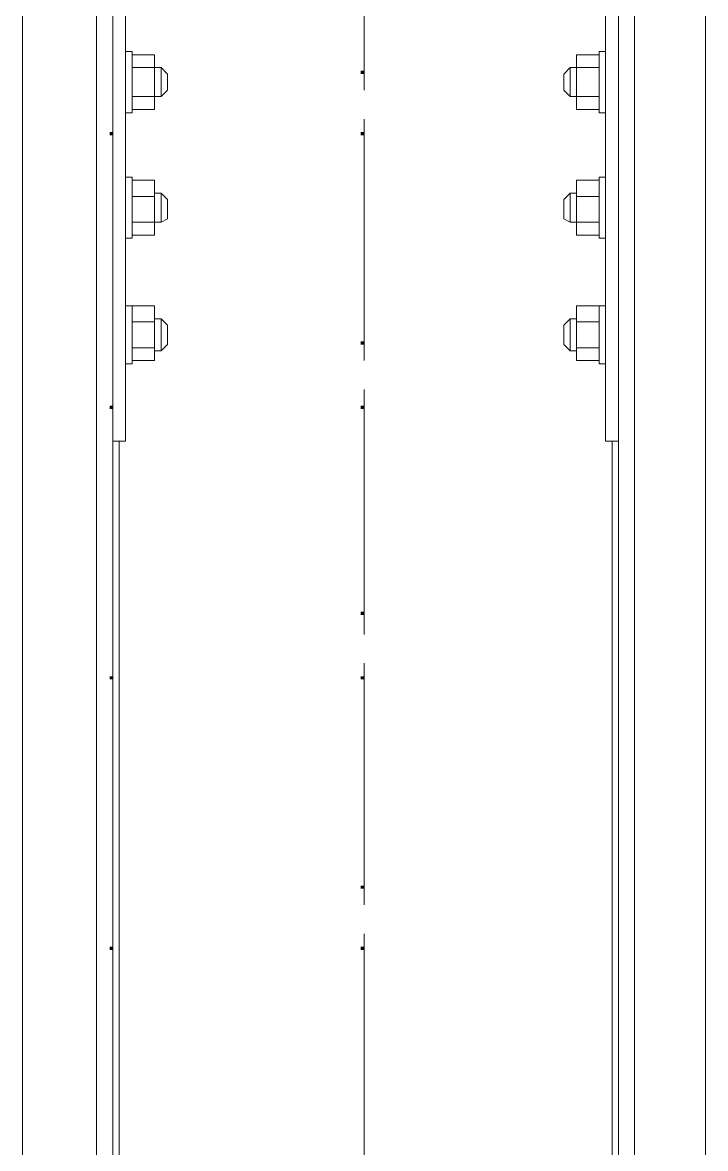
# Model space of a CAD drawing. Header units: metres. Extents: x -223175 to -223082, y -66 to 73.
# Drawn here: x -223169.8741 to -223169.6032, y -39.8227 to -39.3758 of the extents above; entities that cross this region are included whole.
import ezdxf

# ---------------------------------------------------------------- set-up
doc = ezdxf.new("R2010")
doc.units = ezdxf.units.M
doc.header["$MEASUREMENT"] = 0
doc.layers.add('cs-lift.cs', color=7, linetype='Continuous')

msp = doc.modelspace()

# ---------------------------------------------------------------- hatches: boundary and pattern name
at = {"layer": 'cs-lift.cs', "linetype": 'Continuous', "lineweight": 0, "true_color": 0x000000}
for points in [[(-223169.73865, -39.39627), (-223169.73865, -39.39499), (-223169.73993, -39.39499), (-223169.73993, -39.39627)], [(-223169.83834, -39.42055), (-223169.83834, -39.41928), (-223169.83961, -39.41928), (-223169.83961, -39.42055)], [(-223169.73865, -39.42055), (-223169.73865, -39.41928), (-223169.73993, -39.41928), (-223169.73993, -39.42055)], [(-223169.73865, -39.50362), (-223169.73865, -39.50234), (-223169.73993, -39.50234), (-223169.73993, -39.50362)], [(-223169.83834, -39.52918), (-223169.83834, -39.5279), (-223169.83961, -39.5279), (-223169.83961, -39.52918)], [(-223169.73865, -39.52918), (-223169.73865, -39.5279), (-223169.73993, -39.5279), (-223169.73993, -39.52918)], [(-223169.73865, -39.61097), (-223169.73865, -39.60969), (-223169.73993, -39.60969), (-223169.73993, -39.61097)], [(-223169.83834, -39.63653), (-223169.83834, -39.63525), (-223169.83961, -39.63525), (-223169.83961, -39.63653)], [(-223169.73865, -39.63653), (-223169.73865, -39.63525), (-223169.73993, -39.63525), (-223169.73993, -39.63653)], [(-223169.73865, -39.7196), (-223169.73865, -39.71832), (-223169.73993, -39.71832), (-223169.73993, -39.7196)], [(-223169.83834, -39.74387), (-223169.83834, -39.74259), (-223169.83961, -39.74259), (-223169.83961, -39.74387)], [(-223169.73865, -39.74387), (-223169.73865, -39.74259), (-223169.73993, -39.74259), (-223169.73993, -39.74387)]]:
    msp.add_hatch(color=18, dxfattribs=at).paths.add_polyline_path(points)

# ---------------------------------------------------------------- linework, layer by layer
at = {"layer": 'cs-lift.cs', "color": 7, "linetype": 'Continuous', "lineweight": 0, "flags": 128}
for points in [[(-223169.73865, -39.3771), (-223169.73865, -39.30554)], [(-223169.83322, -39.34131), (-223169.83322, -39.54196)], [(-223169.6377, -39.34131), (-223169.6377, -39.54196)], [(-223169.8639, -39.35921), (-223169.87412, -39.36944), (-223169.87412, -40.44292), (-223169.8639, -40.45314)], [(-223169.84473, -39.35921), (-223169.84473, -40.45314)], [(-223169.83322, -39.35666), (-223169.83834, -39.35666), (-223169.83834, -39.54196), (-223169.83322, -39.54196)], [(-223169.83834, -39.35666), (-223169.83834, -39.40266)], [(-223169.73865, -39.40266), (-223169.73865, -39.35666)], [(-223169.6377, -39.35666), (-223169.6428, -39.35666), (-223169.6428, -39.54196), (-223169.6377, -39.54196)], [(-223169.63131, -39.35921), (-223169.63131, -40.34707)], [(-223169.60319, -39.36944), (-223169.60319, -40.34196)], [(-223169.83322, -39.38733), (-223169.83066, -39.38733)], [(-223169.83322, -39.4116), (-223169.83066, -39.4116), (-223169.83066, -39.38733)], [(-223169.83066, -39.3886), (-223169.82172, -39.3886), (-223169.82172, -39.39372)], [(-223169.64536, -39.3886), (-223169.65431, -39.3886), (-223169.65431, -39.39372), (-223169.64536, -39.39372)], [(-223169.6428, -39.38733), (-223169.64536, -39.38733), (-223169.64536, -39.4116)], [(-223169.82172, -39.40521), (-223169.82172, -39.39372), (-223169.83066, -39.39372)], [(-223169.81917, -39.39372), (-223169.82172, -39.39372)], [(-223169.81661, -39.39627), (-223169.81917, -39.39372)], [(-223169.81917, -39.39372), (-223169.81917, -39.40521)], [(-223169.65942, -39.39627), (-223169.65687, -39.39372)], [(-223169.65687, -39.39372), (-223169.65431, -39.39372)], [(-223169.65687, -39.40521), (-223169.65687, -39.39372)], [(-223169.65431, -39.39372), (-223169.65431, -39.40521), (-223169.64536, -39.40521)], [(-223169.81661, -39.39627), (-223169.81661, -39.40266)], [(-223169.65942, -39.40266), (-223169.65942, -39.39627)], [(-223169.81661, -39.40266), (-223169.81917, -39.40521)], [(-223169.65942, -39.40266), (-223169.65687, -39.40521)], [(-223169.83066, -39.41033), (-223169.82172, -39.41033), (-223169.82172, -39.40521), (-223169.83066, -39.40521)], [(-223169.81917, -39.40521), (-223169.82172, -39.40521)], [(-223169.65687, -39.40521), (-223169.65431, -39.40521)], [(-223169.64536, -39.41033), (-223169.65431, -39.41033), (-223169.65431, -39.40521)], [(-223169.6428, -39.4116), (-223169.64536, -39.4116)], [(-223169.73865, -39.48572), (-223169.73865, -39.41416)], [(-223169.83834, -39.43844), (-223169.83834, -39.51001)], [(-223169.83322, -39.43716), (-223169.83066, -39.43716)], [(-223169.83322, -39.46145), (-223169.83066, -39.46145), (-223169.83066, -39.43716)], [(-223169.83066, -39.43844), (-223169.82172, -39.43844), (-223169.82172, -39.44483)], [(-223169.73865, -39.51001), (-223169.73865, -39.43844)], [(-223169.64536, -39.43844), (-223169.65431, -39.43844), (-223169.65431, -39.44483), (-223169.64536, -39.44483)], [(-223169.6428, -39.43716), (-223169.64536, -39.43716), (-223169.64536, -39.46145)], [(-223169.81917, -39.44355), (-223169.82172, -39.44355)], [(-223169.81661, -39.44611), (-223169.81917, -39.44355)], [(-223169.81917, -39.44355), (-223169.81917, -39.45506)], [(-223169.65942, -39.44611), (-223169.65687, -39.44355)], [(-223169.65687, -39.44355), (-223169.65431, -39.44355)], [(-223169.65687, -39.45506), (-223169.65687, -39.44355)], [(-223169.82172, -39.45506), (-223169.82172, -39.44483), (-223169.83066, -39.44483)], [(-223169.81661, -39.44611), (-223169.81661, -39.45378)], [(-223169.65942, -39.45378), (-223169.65942, -39.44611)], [(-223169.65431, -39.44483), (-223169.65431, -39.45506), (-223169.64536, -39.45506)], [(-223169.83066, -39.46016), (-223169.82172, -39.46016), (-223169.82172, -39.45506), (-223169.83066, -39.45506)], [(-223169.81917, -39.45506), (-223169.82172, -39.45506)], [(-223169.81661, -39.45378), (-223169.81917, -39.45506)], [(-223169.65942, -39.45378), (-223169.65687, -39.45506)], [(-223169.65687, -39.45506), (-223169.65431, -39.45506)], [(-223169.64536, -39.46016), (-223169.65431, -39.46016), (-223169.65431, -39.45506)], [(-223169.6428, -39.46145), (-223169.64536, -39.46145)], [(-223169.83322, -39.48828), (-223169.83066, -39.48828)], [(-223169.83322, -39.51128), (-223169.83066, -39.51128), (-223169.83066, -39.48828)], [(-223169.83066, -39.48828), (-223169.82172, -39.48828), (-223169.82172, -39.49467)], [(-223169.64536, -39.48828), (-223169.65431, -39.48828), (-223169.65431, -39.49467), (-223169.64536, -39.49467)], [(-223169.6428, -39.48828), (-223169.64536, -39.48828), (-223169.64536, -39.51128)], [(-223169.82172, -39.50489), (-223169.82172, -39.49467), (-223169.83066, -39.49467)], [(-223169.81917, -39.4934), (-223169.82172, -39.4934)], [(-223169.81661, -39.49595), (-223169.81917, -39.4934)], [(-223169.81917, -39.4934), (-223169.81917, -39.50618)], [(-223169.81661, -39.49595), (-223169.81661, -39.50362)], [(-223169.65942, -39.49595), (-223169.65687, -39.4934)], [(-223169.65942, -39.50362), (-223169.65942, -39.49595)], [(-223169.65687, -39.4934), (-223169.65431, -39.4934)], [(-223169.65687, -39.50618), (-223169.65687, -39.4934)], [(-223169.65431, -39.49467), (-223169.65431, -39.50489), (-223169.64536, -39.50489)], [(-223169.83066, -39.51001), (-223169.82172, -39.51001), (-223169.82172, -39.50489), (-223169.83066, -39.50489)], [(-223169.81917, -39.50618), (-223169.82172, -39.50618)], [(-223169.81661, -39.50362), (-223169.81917, -39.50618)], [(-223169.65942, -39.50362), (-223169.65687, -39.50618)], [(-223169.65687, -39.50618), (-223169.65431, -39.50618)], [(-223169.64536, -39.51001), (-223169.65431, -39.51001), (-223169.65431, -39.50489)], [(-223169.6428, -39.51128), (-223169.64536, -39.51128)], [(-223169.73865, -39.59308), (-223169.73865, -39.52151)], [(-223169.83834, -39.54196), (-223169.83834, -40.27167)], [(-223169.83578, -39.54196), (-223169.83578, -40.27167)], [(-223169.64025, -39.54196), (-223169.64025, -40.27167)], [(-223169.6377, -39.54196), (-223169.6377, -40.27167)], [(-223169.83834, -39.54707), (-223169.83834, -39.61864)], [(-223169.73865, -39.61864), (-223169.73865, -39.54707)], [(-223169.73865, -39.7017), (-223169.73865, -39.63014)], [(-223169.83834, -39.65441), (-223169.83834, -39.72599)], [(-223169.73865, -39.72599), (-223169.73865, -39.65441)], [(-223169.73865, -39.80905), (-223169.73865, -39.73748)], [(-223169.83834, -39.76304), (-223169.83834, -39.83461)], [(-223169.73865, -39.83461), (-223169.73865, -39.76304)]]:
    msp.add_lwpolyline(points, dxfattribs=at)

doc.saveas('drawing.dxf')
